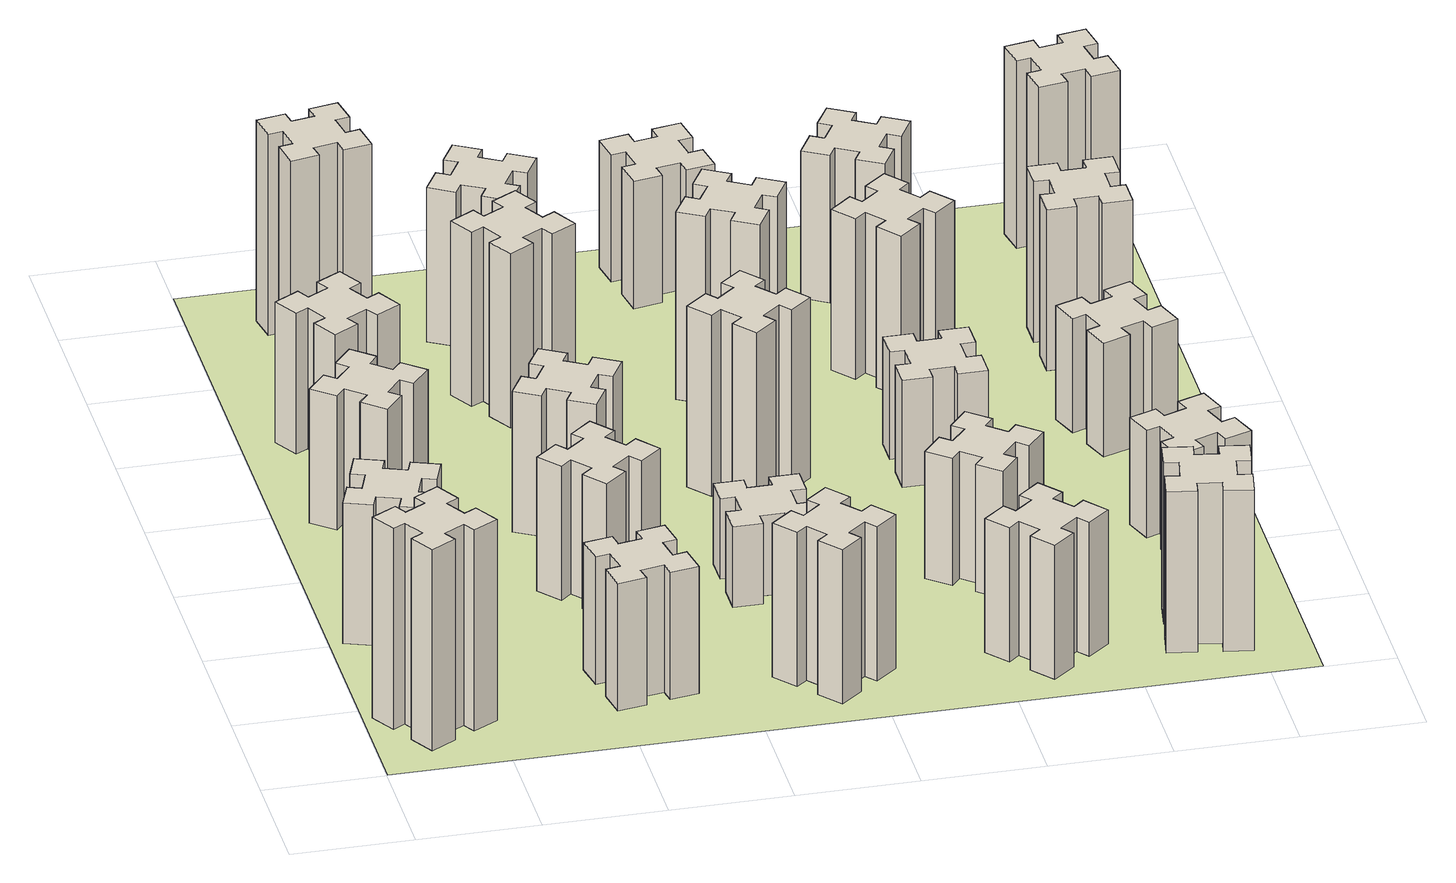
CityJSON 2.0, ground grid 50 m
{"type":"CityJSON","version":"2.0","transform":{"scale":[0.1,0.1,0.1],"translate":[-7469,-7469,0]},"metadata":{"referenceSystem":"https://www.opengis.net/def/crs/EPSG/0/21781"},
"CityObjects":{
"building1":{"type":"Building","attributes":{"class":"1000","function":"1000","usage":"1000","yearOfConstruction":2016,"roofType":"1000","measuredHeight":90,"storeysAboveGround":30,"storeysBelowGround":0},"geometry":[{"type":"Solid","lod":"1","boundaries":[[[[0,1,2,3,4,5,6,7,8,9,10,11,12,13,14,15,16,17,18,19]],[[17,16,20,21]],[[16,15,22,20]],[[15,14,23,22]],[[14,13,24,23]],[[13,12,25,24]],[[12,11,26,25]],[[11,10,27,26]],[[10,9,28,27]],[[9,8,29,28]],[[8,7,30,29]],[[7,6,31,30]],[[6,5,32,31]],[[5,4,33,32]],[[4,3,34,33]],[[3,2,35,34]],[[2,1,36,35]],[[1,0,37,36]],[[0,19,38,37]],[[19,18,39,38]],[[18,17,21,39]],[[24,25,26,27,28,29,30,31,32,33,34,35,36,37,38,39,21,20,22,23]]]]}]},
"building2":{"type":"Building","attributes":{"class":"1000","function":"1000","usage":"1000","yearOfConstruction":2016,"roofType":"1000","measuredHeight":63,"storeysAboveGround":30,"storeysBelowGround":0},"geometry":[{"type":"Solid","lod":"1","boundaries":[[[[40,41,42,43,44,45,46,47,48,49,50,51,52,53,54,55,56,57,58,59]],[[57,56,60,61]],[[56,55,62,60]],[[55,54,63,62]],[[54,53,64,63]],[[53,52,65,64]],[[52,51,66,65]],[[51,50,67,66]],[[50,49,68,67]],[[49,48,69,68]],[[48,47,70,69]],[[47,46,71,70]],[[46,45,72,71]],[[45,44,73,72]],[[44,43,74,73]],[[43,42,75,74]],[[42,41,76,75]],[[41,40,77,76]],[[40,59,78,77]],[[59,58,79,78]],[[58,57,61,79]],[[64,65,66,67,68,69,70,71,72,73,74,75,76,77,78,79,61,60,62,63]]]]}]},
"building3":{"type":"Building","attributes":{"class":"1000","function":"1000","usage":"1000","yearOfConstruction":2016,"roofType":"1000","measuredHeight":60,"storeysAboveGround":30,"storeysBelowGround":0},"geometry":[{"type":"Solid","lod":"1","boundaries":[[[[80,81,82,83,84,85,86,87,88,89,90,91,92,93,94,95,96,97,98,99]],[[97,96,100,101]],[[96,95,102,100]],[[95,94,103,102]],[[94,93,104,103]],[[93,92,105,104]],[[92,91,106,105]],[[91,90,107,106]],[[90,89,108,107]],[[89,88,109,108]],[[88,87,110,109]],[[87,86,111,110]],[[86,85,112,111]],[[85,84,113,112]],[[84,83,114,113]],[[83,82,115,114]],[[82,81,116,115]],[[81,80,117,116]],[[80,99,118,117]],[[99,98,119,118]],[[98,97,101,119]],[[104,105,106,107,108,109,110,111,112,113,114,115,116,117,118,119,101,100,102,103]]]]}]},
"building4":{"type":"Building","attributes":{"class":"1000","function":"1000","usage":"1000","yearOfConstruction":2016,"roofType":"1000","measuredHeight":63,"storeysAboveGround":30,"storeysBelowGround":0},"geometry":[{"type":"Solid","lod":"1","boundaries":[[[[120,121,122,123,124,125,126,127,128,129,130,131,132,133,134,135,136,137,138,139]],[[137,136,140,141]],[[136,135,142,140]],[[135,134,143,142]],[[134,133,144,143]],[[133,132,145,144]],[[132,131,146,145]],[[131,130,147,146]],[[130,129,148,147]],[[129,128,149,148]],[[128,127,150,149]],[[127,126,151,150]],[[126,125,152,151]],[[125,124,153,152]],[[124,123,154,153]],[[123,122,155,154]],[[122,121,156,155]],[[121,120,157,156]],[[120,139,158,157]],[[139,138,159,158]],[[138,137,141,159]],[[144,145,146,147,148,149,150,151,152,153,154,155,156,157,158,159,141,140,142,143]]]]}]},
"building5":{"type":"Building","attributes":{"class":"1000","function":"1000","usage":"1000","yearOfConstruction":2016,"roofType":"1000","measuredHeight":57,"storeysAboveGround":30,"storeysBelowGround":0},"geometry":[{"type":"Solid","lod":"1","boundaries":[[[[160,161,162,163,164,165,166,167,168,169,170,171,172,173,174,175,176,177,178,179]],[[177,176,180,181]],[[176,175,182,180]],[[175,174,183,182]],[[174,173,184,183]],[[173,172,185,184]],[[172,171,186,185]],[[171,170,187,186]],[[170,169,188,187]],[[169,168,189,188]],[[168,167,190,189]],[[167,166,191,190]],[[166,165,192,191]],[[165,164,193,192]],[[164,163,194,193]],[[163,162,195,194]],[[162,161,196,195]],[[161,160,197,196]],[[160,179,198,197]],[[179,178,199,198]],[[178,177,181,199]],[[184,185,186,187,188,189,190,191,192,193,194,195,196,197,198,199,181,180,182,183]]]]}]},
"building6":{"type":"Building","attributes":{"class":"1000","function":"1000","usage":"1000","yearOfConstruction":2016,"roofType":"1000","measuredHeight":90,"storeysAboveGround":30,"storeysBelowGround":0},"geometry":[{"type":"Solid","lod":"1","boundaries":[[[[200,201,202,203,204,205,206,207,208,209,210,211,212,213,214,215,216,217,218,219]],[[217,216,220,221]],[[216,215,222,220]],[[215,214,223,222]],[[214,213,224,223]],[[213,212,225,224]],[[212,211,226,225]],[[211,210,227,226]],[[210,209,228,227]],[[209,208,229,228]],[[208,207,230,229]],[[207,206,231,230]],[[206,205,232,231]],[[205,204,233,232]],[[204,203,234,233]],[[203,202,235,234]],[[202,201,236,235]],[[201,200,237,236]],[[200,219,238,237]],[[219,218,239,238]],[[218,217,221,239]],[[224,225,226,227,228,229,230,231,232,233,234,235,236,237,238,239,221,220,222,223]]]]}]},
"building7":{"type":"Building","attributes":{"class":"1000","function":"1000","usage":"1000","yearOfConstruction":2016,"roofType":"1000","measuredHeight":60,"storeysAboveGround":30,"storeysBelowGround":0},"geometry":[{"type":"Solid","lod":"1","boundaries":[[[[240,241,242,243,244,245,246,247,248,249,250,251,252,253,254,255,256,257,258,259]],[[257,256,260,261]],[[256,255,262,260]],[[255,254,263,262]],[[254,253,264,263]],[[253,252,265,264]],[[252,251,266,265]],[[251,250,267,266]],[[250,249,268,267]],[[249,248,269,268]],[[248,247,270,269]],[[247,246,271,270]],[[246,245,272,271]],[[245,244,273,272]],[[244,243,274,273]],[[243,242,275,274]],[[242,241,276,275]],[[241,240,277,276]],[[240,259,278,277]],[[259,258,279,278]],[[258,257,261,279]],[[264,265,266,267,268,269,270,271,272,273,274,275,276,277,278,279,261,260,262,263]]]]}]},
"building8":{"type":"Building","attributes":{"class":"1000","function":"1000","usage":"1000","yearOfConstruction":2016,"roofType":"1000","measuredHeight":63,"storeysAboveGround":30,"storeysBelowGround":0},"geometry":[{"type":"Solid","lod":"1","boundaries":[[[[280,281,282,283,284,285,286,287,288,289,290,291,292,293,294,295,296,297,298,299]],[[297,296,300,301]],[[296,295,302,300]],[[295,294,303,302]],[[294,293,304,303]],[[293,292,305,304]],[[292,291,306,305]],[[291,290,307,306]],[[290,289,308,307]],[[289,288,309,308]],[[288,287,310,309]],[[287,286,311,310]],[[286,285,312,311]],[[285,284,313,312]],[[284,283,314,313]],[[283,282,315,314]],[[282,281,316,315]],[[281,280,317,316]],[[280,299,318,317]],[[299,298,319,318]],[[298,297,301,319]],[[304,305,306,307,308,309,310,311,312,313,314,315,316,317,318,319,301,300,302,303]]]]}]},
"building9":{"type":"Building","attributes":{"class":"1000","function":"1000","usage":"1000","yearOfConstruction":2016,"roofType":"1000","measuredHeight":78,"storeysAboveGround":30,"storeysBelowGround":0},"geometry":[{"type":"Solid","lod":"1","boundaries":[[[[320,321,322,323,324,325,326,327,328,329,330,331,332,333,334,335,336,337,338,339]],[[337,336,340,341]],[[336,335,342,340]],[[335,334,343,342]],[[334,333,344,343]],[[333,332,345,344]],[[332,331,346,345]],[[331,330,347,346]],[[330,329,348,347]],[[329,328,349,348]],[[328,327,350,349]],[[327,326,351,350]],[[326,325,352,351]],[[325,324,353,352]],[[324,323,354,353]],[[323,322,355,354]],[[322,321,356,355]],[[321,320,357,356]],[[320,339,358,357]],[[339,338,359,358]],[[338,337,341,359]],[[344,345,346,347,348,349,350,351,352,353,354,355,356,357,358,359,341,340,342,343]]]]}]},
"building10":{"type":"Building","attributes":{"class":"1000","function":"1000","usage":"1000","yearOfConstruction":2016,"roofType":"1000","measuredHeight":69,"storeysAboveGround":30,"storeysBelowGround":0},"geometry":[{"type":"Solid","lod":"1","boundaries":[[[[360,361,362,363,364,365,366,367,368,369,370,371,372,373,374,375,376,377,378,379]],[[377,376,380,381]],[[376,375,382,380]],[[375,374,383,382]],[[374,373,384,383]],[[373,372,385,384]],[[372,371,386,385]],[[371,370,387,386]],[[370,369,388,387]],[[369,368,389,388]],[[368,367,390,389]],[[367,366,391,390]],[[366,365,392,391]],[[365,364,393,392]],[[364,363,394,393]],[[363,362,395,394]],[[362,361,396,395]],[[361,360,397,396]],[[360,379,398,397]],[[379,378,399,398]],[[378,377,381,399]],[[384,385,386,387,388,389,390,391,392,393,394,395,396,397,398,399,381,380,382,383]]]]}]},
"building11":{"type":"Building","attributes":{"class":"1000","function":"1000","usage":"1000","yearOfConstruction":2016,"roofType":"1000","measuredHeight":69,"storeysAboveGround":30,"storeysBelowGround":0},"geometry":[{"type":"Solid","lod":"1","boundaries":[[[[400,401,402,403,404,405,406,407,408,409,410,411,412,413,414,415,416,417,418,419]],[[417,416,420,421]],[[416,415,422,420]],[[415,414,423,422]],[[414,413,424,423]],[[413,412,425,424]],[[412,411,426,425]],[[411,410,427,426]],[[410,409,428,427]],[[409,408,429,428]],[[408,407,430,429]],[[407,406,431,430]],[[406,405,432,431]],[[405,404,433,432]],[[404,403,434,433]],[[403,402,435,434]],[[402,401,436,435]],[[401,400,437,436]],[[400,419,438,437]],[[419,418,439,438]],[[418,417,421,439]],[[424,425,426,427,428,429,430,431,432,433,434,435,436,437,438,439,421,420,422,423]]]]}]},
"building12":{"type":"Building","attributes":{"class":"1000","function":"1000","usage":"1000","yearOfConstruction":2016,"roofType":"1000","measuredHeight":36,"storeysAboveGround":30,"storeysBelowGround":0},"geometry":[{"type":"Solid","lod":"1","boundaries":[[[[440,441,442,443,444,445,446,447,448,449,450,451,452,453,454,455,456,457,458,459]],[[457,456,460,461]],[[456,455,462,460]],[[455,454,463,462]],[[454,453,464,463]],[[453,452,465,464]],[[452,451,466,465]],[[451,450,467,466]],[[450,449,468,467]],[[449,448,469,468]],[[448,447,470,469]],[[447,446,471,470]],[[446,445,472,471]],[[445,444,473,472]],[[444,443,474,473]],[[443,442,475,474]],[[442,441,476,475]],[[441,440,477,476]],[[440,459,478,477]],[[459,458,479,478]],[[458,457,461,479]],[[464,465,466,467,468,469,470,471,472,473,474,475,476,477,478,479,461,460,462,463]]]]}]},
"building13":{"type":"Building","attributes":{"class":"1000","function":"1000","usage":"1000","yearOfConstruction":2016,"roofType":"1000","measuredHeight":81,"storeysAboveGround":30,"storeysBelowGround":0},"geometry":[{"type":"Solid","lod":"1","boundaries":[[[[480,481,482,483,484,485,486,487,488,489,490,491,492,493,494,495,496,497,498,499]],[[497,496,500,501]],[[496,495,502,500]],[[495,494,503,502]],[[494,493,504,503]],[[493,492,505,504]],[[492,491,506,505]],[[491,490,507,506]],[[490,489,508,507]],[[489,488,509,508]],[[488,487,510,509]],[[487,486,511,510]],[[486,485,512,511]],[[485,484,513,512]],[[484,483,514,513]],[[483,482,515,514]],[[482,481,516,515]],[[481,480,517,516]],[[480,499,518,517]],[[499,498,519,518]],[[498,497,501,519]],[[504,505,506,507,508,509,510,511,512,513,514,515,516,517,518,519,501,500,502,503]]]]}]},
"building14":{"type":"Building","attributes":{"class":"1000","function":"1000","usage":"1000","yearOfConstruction":2016,"roofType":"1000","measuredHeight":84,"storeysAboveGround":30,"storeysBelowGround":0},"geometry":[{"type":"Solid","lod":"1","boundaries":[[[[520,521,522,523,524,525,526,527,528,529,530,531,532,533,534,535,536,537,538,539]],[[537,536,540,541]],[[536,535,542,540]],[[535,534,543,542]],[[534,533,544,543]],[[533,532,545,544]],[[532,531,546,545]],[[531,530,547,546]],[[530,529,548,547]],[[529,528,549,548]],[[528,527,550,549]],[[527,526,551,550]],[[526,525,552,551]],[[525,524,553,552]],[[524,523,554,553]],[[523,522,555,554]],[[522,521,556,555]],[[521,520,557,556]],[[520,539,558,557]],[[539,538,559,558]],[[538,537,541,559]],[[544,545,546,547,548,549,550,551,552,553,554,555,556,557,558,559,541,540,542,543]]]]}]},
"building15":{"type":"Building","attributes":{"class":"1000","function":"1000","usage":"1000","yearOfConstruction":2016,"roofType":"1000","measuredHeight":60,"storeysAboveGround":30,"storeysBelowGround":0},"geometry":[{"type":"Solid","lod":"1","boundaries":[[[[560,561,562,563,564,565,566,567,568,569,570,571,572,573,574,575,576,577,578,579]],[[577,576,580,581]],[[576,575,582,580]],[[575,574,583,582]],[[574,573,584,583]],[[573,572,585,584]],[[572,571,586,585]],[[571,570,587,586]],[[570,569,588,587]],[[569,568,589,588]],[[568,567,590,589]],[[567,566,591,590]],[[566,565,592,591]],[[565,564,593,592]],[[564,563,594,593]],[[563,562,595,594]],[[562,561,596,595]],[[561,560,597,596]],[[560,579,598,597]],[[579,578,599,598]],[[578,577,581,599]],[[584,585,586,587,588,589,590,591,592,593,594,595,596,597,598,599,581,580,582,583]]]]}]},
"building16":{"type":"Building","attributes":{"class":"1000","function":"1000","usage":"1000","yearOfConstruction":2016,"roofType":"1000","measuredHeight":57,"storeysAboveGround":30,"storeysBelowGround":0},"geometry":[{"type":"Solid","lod":"1","boundaries":[[[[600,601,602,603,604,605,606,607,608,609,610,611,612,613,614,615,616,617,618,619]],[[617,616,620,621]],[[616,615,622,620]],[[615,614,623,622]],[[614,613,624,623]],[[613,612,625,624]],[[612,611,626,625]],[[611,610,627,626]],[[610,609,628,627]],[[609,608,629,628]],[[608,607,630,629]],[[607,606,631,630]],[[606,605,632,631]],[[605,604,633,632]],[[604,603,634,633]],[[603,602,635,634]],[[602,601,636,635]],[[601,600,637,636]],[[600,619,638,637]],[[619,618,639,638]],[[618,617,621,639]],[[624,625,626,627,628,629,630,631,632,633,634,635,636,637,638,639,621,620,622,623]]]]}]},
"building17":{"type":"Building","attributes":{"class":"1000","function":"1000","usage":"1000","yearOfConstruction":2016,"roofType":"1000","measuredHeight":57,"storeysAboveGround":30,"storeysBelowGround":0},"geometry":[{"type":"Solid","lod":"1","boundaries":[[[[640,641,642,643,644,645,646,647,648,649,650,651,652,653,654,655,656,657,658,659]],[[657,656,660,661]],[[656,655,662,660]],[[655,654,663,662]],[[654,653,664,663]],[[653,652,665,664]],[[652,651,666,665]],[[651,650,667,666]],[[650,649,668,667]],[[649,648,669,668]],[[648,647,670,669]],[[647,646,671,670]],[[646,645,672,671]],[[645,644,673,672]],[[644,643,674,673]],[[643,642,675,674]],[[642,641,676,675]],[[641,640,677,676]],[[640,659,678,677]],[[659,658,679,678]],[[658,657,661,679]],[[664,665,666,667,668,669,670,671,672,673,674,675,676,677,678,679,661,660,662,663]]]]}]},
"building18":{"type":"Building","attributes":{"class":"1000","function":"1000","usage":"1000","yearOfConstruction":2016,"roofType":"1000","measuredHeight":48,"storeysAboveGround":30,"storeysBelowGround":0},"geometry":[{"type":"Solid","lod":"1","boundaries":[[[[680,681,682,683,684,685,686,687,688,689,690,691,692,693,694,695,696,697,698,699]],[[697,696,700,701]],[[696,695,702,700]],[[695,694,703,702]],[[694,693,704,703]],[[693,692,705,704]],[[692,691,706,705]],[[691,690,707,706]],[[690,689,708,707]],[[689,688,709,708]],[[688,687,710,709]],[[687,686,711,710]],[[686,685,712,711]],[[685,684,713,712]],[[684,683,714,713]],[[683,682,715,714]],[[682,681,716,715]],[[681,680,717,716]],[[680,699,718,717]],[[699,698,719,718]],[[698,697,701,719]],[[704,705,706,707,708,709,710,711,712,713,714,715,716,717,718,719,701,700,702,703]]]]}]},
"building19":{"type":"Building","attributes":{"class":"1000","function":"1000","usage":"1000","yearOfConstruction":2016,"roofType":"1000","measuredHeight":72,"storeysAboveGround":30,"storeysBelowGround":0},"geometry":[{"type":"Solid","lod":"1","boundaries":[[[[720,721,722,723,724,725,726,727,728,729,730,731,732,733,734,735,736,737,738,739]],[[737,736,740,741]],[[736,735,742,740]],[[735,734,743,742]],[[734,733,744,743]],[[733,732,745,744]],[[732,731,746,745]],[[731,730,747,746]],[[730,729,748,747]],[[729,728,749,748]],[[728,727,750,749]],[[727,726,751,750]],[[726,725,752,751]],[[725,724,753,752]],[[724,723,754,753]],[[723,722,755,754]],[[722,721,756,755]],[[721,720,757,756]],[[720,739,758,757]],[[739,738,759,758]],[[738,737,741,759]],[[744,745,746,747,748,749,750,751,752,753,754,755,756,757,758,759,741,740,742,743]]]]}]},
"building20":{"type":"Building","attributes":{"class":"1000","function":"1000","usage":"1000","yearOfConstruction":2016,"roofType":"1000","measuredHeight":72,"storeysAboveGround":30,"storeysBelowGround":0},"geometry":[{"type":"Solid","lod":"1","boundaries":[[[[760,761,762,763,764,765,766,767,768,769,770,771,772,773,774,775,776,777,778,779]],[[777,776,780,781]],[[776,775,782,780]],[[775,774,783,782]],[[774,773,784,783]],[[773,772,785,784]],[[772,771,786,785]],[[771,770,787,786]],[[770,769,788,787]],[[769,768,789,788]],[[768,767,790,789]],[[767,766,791,790]],[[766,765,792,791]],[[765,764,793,792]],[[764,763,794,793]],[[763,762,795,794]],[[762,761,796,795]],[[761,760,797,796]],[[760,779,798,797]],[[779,778,799,798]],[[778,777,781,799]],[[784,785,786,787,788,789,790,791,792,793,794,795,796,797,798,799,781,780,782,783]]]]}]},
"building21":{"type":"Building","attributes":{"class":"1000","function":"1000","usage":"1000","yearOfConstruction":2016,"roofType":"1000","measuredHeight":66,"storeysAboveGround":30,"storeysBelowGround":0},"geometry":[{"type":"Solid","lod":"1","boundaries":[[[[800,801,802,803,804,805,806,807,808,809,810,811,812,813,814,815,816,817,818,819]],[[817,816,820,821]],[[816,815,822,820]],[[815,814,823,822]],[[814,813,824,823]],[[813,812,825,824]],[[812,811,826,825]],[[811,810,827,826]],[[810,809,828,827]],[[809,808,829,828]],[[808,807,830,829]],[[807,806,831,830]],[[806,805,832,831]],[[805,804,833,832]],[[804,803,834,833]],[[803,802,835,834]],[[802,801,836,835]],[[801,800,837,836]],[[800,819,838,837]],[[819,818,839,838]],[[818,817,821,839]],[[824,825,826,827,828,829,830,831,832,833,834,835,836,837,838,839,821,820,822,823]]]]}]},
"building22":{"type":"Building","attributes":{"class":"1000","function":"1000","usage":"1000","yearOfConstruction":2016,"roofType":"1000","measuredHeight":48,"storeysAboveGround":30,"storeysBelowGround":0},"geometry":[{"type":"Solid","lod":"1","boundaries":[[[[840,841,842,843,844,845,846,847,848,849,850,851,852,853,854,855,856,857,858,859]],[[857,856,860,861]],[[856,855,862,860]],[[855,854,863,862]],[[854,853,864,863]],[[853,852,865,864]],[[852,851,866,865]],[[851,850,867,866]],[[850,849,868,867]],[[849,848,869,868]],[[848,847,870,869]],[[847,846,871,870]],[[846,845,872,871]],[[845,844,873,872]],[[844,843,874,873]],[[843,842,875,874]],[[842,841,876,875]],[[841,840,877,876]],[[840,859,878,877]],[[859,858,879,878]],[[858,857,861,879]],[[864,865,866,867,868,869,870,871,872,873,874,875,876,877,878,879,861,860,862,863]]]]}]},
"building23":{"type":"Building","attributes":{"class":"1000","function":"1000","usage":"1000","yearOfConstruction":2016,"roofType":"1000","measuredHeight":51,"storeysAboveGround":30,"storeysBelowGround":0},"geometry":[{"type":"Solid","lod":"1","boundaries":[[[[880,881,882,883,884,885,886,887,888,889,890,891,892,893,894,895,896,897,898,899]],[[897,896,900,901]],[[896,895,902,900]],[[895,894,903,902]],[[894,893,904,903]],[[893,892,905,904]],[[892,891,906,905]],[[891,890,907,906]],[[890,889,908,907]],[[889,888,909,908]],[[888,887,910,909]],[[887,886,911,910]],[[886,885,912,911]],[[885,884,913,912]],[[884,883,914,913]],[[883,882,915,914]],[[882,881,916,915]],[[881,880,917,916]],[[880,899,918,917]],[[899,898,919,918]],[[898,897,901,919]],[[904,905,906,907,908,909,910,911,912,913,914,915,916,917,918,919,901,900,902,903]]]]}]},
"building24":{"type":"Building","attributes":{"class":"1000","function":"1000","usage":"1000","yearOfConstruction":2016,"roofType":"1000","measuredHeight":72,"storeysAboveGround":30,"storeysBelowGround":0},"geometry":[{"type":"Solid","lod":"1","boundaries":[[[[920,921,922,923,924,925,926,927,928,929,930,931,932,933,934,935,936,937,938,939]],[[937,936,940,941]],[[936,935,942,940]],[[935,934,943,942]],[[934,933,944,943]],[[933,932,945,944]],[[932,931,946,945]],[[931,930,947,946]],[[930,929,948,947]],[[929,928,949,948]],[[928,927,950,949]],[[927,926,951,950]],[[926,925,952,951]],[[925,924,953,952]],[[924,923,954,953]],[[923,922,955,954]],[[922,921,956,955]],[[921,920,957,956]],[[920,939,958,957]],[[939,938,959,958]],[[938,937,941,959]],[[944,945,946,947,948,949,950,951,952,953,954,955,956,957,958,959,941,940,942,943]]]]}]},
"building25":{"type":"Building","attributes":{"class":"1000","function":"1000","usage":"1000","yearOfConstruction":2016,"roofType":"1000","measuredHeight":84,"storeysAboveGround":30,"storeysBelowGround":0},"geometry":[{"type":"Solid","lod":"1","boundaries":[[[[960,961,962,963,964,965,966,967,968,969,970,971,972,973,974,975,976,977,978,979]],[[977,976,980,981]],[[976,975,982,980]],[[975,974,983,982]],[[974,973,984,983]],[[973,972,985,984]],[[972,971,986,985]],[[971,970,987,986]],[[970,969,988,987]],[[969,968,989,988]],[[968,967,990,989]],[[967,966,991,990]],[[966,965,992,991]],[[965,964,993,992]],[[964,963,994,993]],[[963,962,995,994]],[[962,961,996,995]],[[961,960,997,996]],[[960,979,998,997]],[[979,978,999,998]],[[978,977,981,999]],[[984,985,986,987,988,989,990,991,992,993,994,995,996,997,998,999,981,980,982,983]]]]}]},
"landuse1":{"type":"LandUse","attributes":{"name":"plot1","function":"1010"},"geometry":[{"type":"MultiSurface","lod":"1","boundaries":[[[1000,1001,1002,1003]]]}]}
},
"vertices":[
[155,364,0],[205,277,0],[153,247,0],[213,143,0],[317,203,0],[287,255,0],[374,305,0],[404,253,0],[508,313,0],[448,417,0],[396,387,0],[346,474,0],[398,504,0],[338,608,0],[234,548,0],[264,496,0],[177,446,0],[147,498,0],[43,438,0],[103,334,0],[177,446,900],[147,498,900],[264,496,900],[234,548,900],[338,608,900],[398,504,900],[346,474,900],[396,387,900],[448,417,900],[508,313,900],[404,253,900],[374,305,900],[287,255,900],[317,203,900],[213,143,900],[153,247,900],[205,277,900],[155,364,900],[103,334,900],[43,438,900],
[189,1200,0],[155,1106,0],[99,1127,0],[57,1014,0],[170,973,0],[191,1029,0],[285,995,0],[264,939,0],[377,897,0],[418,1010,0],[362,1031,0],[396,1125,0],[452,1104,0],[493,1217,0],[380,1258,0],[360,1202,0],[266,1236,0],[287,1292,0],[174,1333,0],[133,1220,0],[266,1236,630],[287,1292,630],[360,1202,630],[380,1258,630],[493,1217,630],[452,1104,630],[396,1125,630],[362,1031,630],[418,1010,630],[377,897,630],[264,939,630],[285,995,630],[191,1029,630],[170,973,630],[57,1014,630],[99,1127,630],[155,1106,630],[189,1200,630],[133,1220,630],[174,1333,630],
[427,1846,0],[492,1923,0],[538,1884,0],[615,1976,0],[523,2053,0],[484,2007,0],[408,2072,0],[446,2118,0],[354,2195,0],[277,2103,0],[323,2064,0],[259,1988,0],[213,2026,0],[136,1934,0],[228,1857,0],[266,1903,0],[343,1839,0],[304,1793,0],[396,1716,0],[473,1808,0],[343,1839,600],[304,1793,600],[266,1903,600],[228,1857,600],[136,1934,600],[213,2026,600],[259,1988,600],[323,2064,600],[277,2103,600],[354,2195,600],[446,2118,600],[408,2072,600],[484,2007,600],[523,2053,600],[615,1976,600],[538,1884,600],[492,1923,600],[427,1846,600],[473,1808,600],[396,1716,600],
[496,2507,0],[446,2594,0],[498,2624,0],[438,2728,0],[334,2668,0],[364,2616,0],[277,2566,0],[247,2618,0],[143,2558,0],[203,2454,0],[255,2484,0],[305,2397,0],[253,2367,0],[313,2263,0],[417,2323,0],[387,2375,0],[474,2425,0],[504,2373,0],[608,2433,0],[548,2537,0],[474,2425,630],[504,2373,630],[387,2375,630],[417,2323,630],[313,2263,630],[253,2367,630],[305,2397,630],[255,2484,630],[203,2454,630],[143,2558,630],[247,2618,630],[277,2566,630],[364,2616,630],[334,2668,630],[438,2728,630],[498,2624,630],[446,2594,630],[496,2507,630],[548,2537,630],[608,2433,630],
[1085,358,0],[1184,376,0],[1194,317,0],[1312,337,0],[1291,456,0],[1232,445,0],[1215,544,0],[1274,554,0],[1253,672,0],[1135,651,0],[1145,592,0],[1047,575,0],[1037,634,0],[918,613,0],[939,495,0],[998,505,0],[1016,407,0],[957,397,0],[977,278,0],[1096,299,0],[1016,407,570],[957,397,570],[998,505,570],[939,495,570],[918,613,570],[1037,634,570],[1047,575,570],[1145,592,570],[1135,651,570],[1253,672,570],[1274,554,570],[1215,544,570],[1232,445,570],[1291,456,570],[1312,337,570],[1194,317,570],[1184,376,570],[1085,358,570],[1096,299,570],[977,278,570],
[592,3305,0],[575,3404,0],[634,3414,0],[613,3532,0],[495,3511,0],[505,3452,0],[407,3435,0],[397,3494,0],[278,3473,0],[299,3355,0],[358,3365,0],[376,3267,0],[317,3257,0],[337,3138,0],[456,3159,0],[445,3218,0],[544,3236,0],[554,3177,0],[672,3197,0],[651,3316,0],[544,3236,900],[554,3177,900],[445,3218,900],[456,3159,900],[337,3138,900],[317,3257,900],[376,3267,900],[358,3365,900],[299,3355,900],[278,3473,900],[397,3494,900],[407,3435,900],[505,3452,900],[495,3511,900],[613,3532,900],[634,3414,900],[575,3404,900],[592,3305,900],[651,3316,900],[672,3197,900],
[1148,1099,0],[1224,1163,0],[1263,1117,0],[1355,1194,0],[1278,1286,0],[1232,1248,0],[1167,1324,0],[1213,1363,0],[1136,1455,0],[1044,1378,0],[1083,1332,0],[1006,1267,0],[968,1313,0],[876,1236,0],[953,1144,0],[999,1183,0],[1063,1106,0],[1017,1068,0],[1094,976,0],[1186,1053,0],[1063,1106,600],[1017,1068,600],[999,1183,600],[953,1144,600],[876,1236,600],[968,1313,600],[1006,1267,600],[1083,1332,600],[1044,1378,600],[1136,1455,600],[1213,1363,600],[1167,1324,600],[1232,1248,600],[1278,1286,600],[1355,1194,600],[1263,1117,600],[1224,1163,600],[1148,1099,600],[1186,1053,600],[1094,976,600],
[1186,1657,0],[1236,1744,0],[1288,1714,0],[1348,1818,0],[1244,1878,0],[1214,1826,0],[1127,1876,0],[1157,1928,0],[1053,1988,0],[993,1884,0],[1045,1854,0],[995,1767,0],[943,1797,0],[883,1693,0],[987,1633,0],[1017,1685,0],[1104,1635,0],[1074,1583,0],[1178,1523,0],[1238,1627,0],[1104,1635,630],[1074,1583,630],[1017,1685,630],[987,1633,630],[883,1693,630],[943,1797,630],[995,1767,630],[1045,1854,630],[993,1884,630],[1053,1988,630],[1157,1928,630],[1127,1876,630],[1214,1826,630],[1244,1878,630],[1348,1818,630],[1288,1714,630],[1236,1744,630],[1186,1657,630],[1238,1627,630],[1178,1523,630],
[1236,2707,0],[1186,2794,0],[1238,2824,0],[1178,2928,0],[1074,2868,0],[1104,2816,0],[1017,2766,0],[987,2818,0],[883,2758,0],[943,2654,0],[995,2684,0],[1045,2597,0],[993,2567,0],[1053,2463,0],[1157,2523,0],[1127,2575,0],[1214,2625,0],[1244,2573,0],[1348,2633,0],[1288,2737,0],[1214,2625,780],[1244,2573,780],[1127,2575,780],[1157,2523,780],[1053,2463,780],[993,2567,780],[1045,2597,780],[995,2684,780],[943,2654,780],[883,2758,780],[987,2818,780],[1017,2766,780],[1104,2816,780],[1074,2868,780],[1178,2928,780],[1238,2824,780],[1186,2794,780],[1236,2707,780],[1288,2737,780],[1348,2633,780],
[1823,492,0],[1746,427,0],[1708,473,0],[1616,396,0],[1693,304,0],[1739,343,0],[1803,266,0],[1757,228,0],[1834,136,0],[1926,213,0],[1888,259,0],[1964,323,0],[2003,277,0],[2095,354,0],[2018,446,0],[1972,408,0],[1907,484,0],[1953,523,0],[1876,615,0],[1784,538,0],[1907,484,690],[1953,523,690],[1972,408,690],[2018,446,690],[2095,354,690],[2003,277,690],[1964,323,690],[1888,259,690],[1926,213,690],[1834,136,690],[1757,228,690],[1803,266,690],[1739,343,690],[1693,304,690],[1616,396,690],[1708,473,690],[1746,427,690],[1823,492,690],[1784,538,690],[1876,615,690],
[1186,3137,0],[1236,3224,0],[1288,3194,0],[1348,3298,0],[1244,3358,0],[1214,3306,0],[1127,3356,0],[1157,3408,0],[1053,3468,0],[993,3364,0],[1045,3334,0],[995,3247,0],[943,3277,0],[883,3173,0],[987,3113,0],[1017,3165,0],[1104,3115,0],[1074,3063,0],[1178,3003,0],[1238,3107,0],[1104,3115,690],[1074,3063,690],[1017,3165,690],[987,3113,690],[883,3173,690],[943,3277,690],[995,3247,690],[1045,3334,690],[993,3364,690],[1053,3468,690],[1157,3408,690],[1127,3356,690],[1214,3306,690],[1244,3358,690],[1348,3298,690],[1288,3194,690],[1236,3224,690],[1186,3137,690],[1238,3107,690],[1178,3003,690],
[1865,1065,0],[1865,1165,0],[1925,1165,0],[1925,1285,0],[1805,1285,0],[1805,1225,0],[1705,1225,0],[1705,1285,0],[1585,1285,0],[1585,1165,0],[1645,1165,0],[1645,1065,0],[1585,1065,0],[1585,945,0],[1705,945,0],[1705,1005,0],[1805,1005,0],[1805,945,0],[1925,945,0],[1925,1065,0],[1805,1005,360],[1805,945,360],[1705,1005,360],[1705,945,360],[1585,945,360],[1585,1065,360],[1645,1065,360],[1645,1165,360],[1585,1165,360],[1585,1285,360],[1705,1285,360],[1705,1225,360],[1805,1225,360],[1805,1285,360],[1925,1285,360],[1925,1165,360],[1865,1165,360],[1865,1065,360],[1925,1065,360],[1925,945,360],
[1823,1972,0],[1746,1907,0],[1708,1953,0],[1616,1876,0],[1693,1784,0],[1739,1823,0],[1803,1746,0],[1757,1708,0],[1834,1616,0],[1926,1693,0],[1888,1739,0],[1964,1803,0],[2003,1757,0],[2095,1834,0],[2018,1926,0],[1972,1888,0],[1907,1964,0],[1953,2003,0],[1876,2095,0],[1784,2018,0],[1907,1964,810],[1953,2003,810],[1972,1888,810],[2018,1926,810],[2095,1834,810],[2003,1757,810],[1964,1803,810],[1888,1739,810],[1926,1693,810],[1834,1616,810],[1757,1708,810],[1803,1746,810],[1739,1823,810],[1693,1784,810],[1616,1876,810],[1708,1953,810],[1746,1907,810],[1823,1972,810],[1784,2018,810],[1876,2095,810],
[2054,2666,0],[1967,2716,0],[1997,2768,0],[1893,2828,0],[1833,2724,0],[1885,2694,0],[1835,2607,0],[1783,2637,0],[1723,2533,0],[1827,2473,0],[1857,2525,0],[1944,2475,0],[1914,2423,0],[2018,2363,0],[2078,2467,0],[2026,2497,0],[2076,2584,0],[2128,2554,0],[2188,2658,0],[2084,2718,0],[2076,2584,840],[2128,2554,840],[2026,2497,840],[2078,2467,840],[2018,2363,840],[1914,2423,840],[1944,2475,840],[1857,2525,840],[1827,2473,840],[1723,2533,840],[1783,2637,840],[1835,2607,840],[1885,2694,840],[1833,2724,840],[1893,2828,840],[1997,2768,840],[1967,2716,840],[2054,2666,840],[2084,2718,840],[2188,2658,840],
[2728,259,0],[2804,323,0],[2843,277,0],[2935,354,0],[2858,446,0],[2812,408,0],[2747,484,0],[2793,523,0],[2716,615,0],[2624,538,0],[2663,492,0],[2586,427,0],[2548,473,0],[2456,396,0],[2533,304,0],[2579,343,0],[2643,266,0],[2597,228,0],[2674,136,0],[2766,213,0],[2643,266,600],[2597,228,600],[2579,343,600],[2533,304,600],[2456,396,600],[2548,473,600],[2586,427,600],[2663,492,600],[2624,538,600],[2716,615,600],[2793,523,600],[2747,484,600],[2812,408,600],[2858,446,600],[2935,354,600],[2843,277,600],[2804,323,600],[2728,259,600],[2766,213,600],[2674,136,600],
[1738,3465,0],[1756,3367,0],[1697,3357,0],[1717,3238,0],[1836,3259,0],[1825,3318,0],[1924,3336,0],[1934,3277,0],[2052,3297,0],[2031,3416,0],[1972,3405,0],[1955,3504,0],[2014,3514,0],[1993,3632,0],[1875,3611,0],[1885,3552,0],[1787,3535,0],[1777,3594,0],[1658,3573,0],[1679,3455,0],[1787,3535,570],[1777,3594,570],[1885,3552,570],[1875,3611,570],[1993,3632,570],[2014,3514,570],[1955,3504,570],[1972,3405,570],[2031,3416,570],[2052,3297,570],[1934,3277,570],[1924,3336,570],[1825,3318,570],[1836,3259,570],[1717,3238,570],[1697,3357,570],[1756,3367,570],[1738,3465,570],[1679,3455,570],[1658,3573,570],
[2486,963,0],[2563,899,0],[2524,853,0],[2616,776,0],[2693,868,0],[2647,906,0],[2712,983,0],[2758,944,0],[2835,1036,0],[2743,1113,0],[2704,1067,0],[2628,1132,0],[2666,1178,0],[2574,1255,0],[2497,1163,0],[2543,1124,0],[2479,1048,0],[2433,1086,0],[2356,994,0],[2448,917,0],[2479,1048,570],[2433,1086,570],[2543,1124,570],[2497,1163,570],[2574,1255,570],[2666,1178,570],[2628,1132,570],[2704,1067,570],[2743,1113,570],[2835,1036,570],[2758,944,570],[2712,983,570],[2647,906,570],[2693,868,570],[2616,776,570],[2524,853,570],[2563,899,570],[2486,963,570],[2448,917,570],[2356,994,570],
[2545,1745,0],[2645,1745,0],[2645,1685,0],[2765,1685,0],[2765,1805,0],[2705,1805,0],[2705,1905,0],[2765,1905,0],[2765,2025,0],[2645,2025,0],[2645,1965,0],[2545,1965,0],[2545,2025,0],[2425,2025,0],[2425,1905,0],[2485,1905,0],[2485,1805,0],[2425,1805,0],[2425,1685,0],[2545,1685,0],[2485,1805,480],[2425,1805,480],[2485,1905,480],[2425,1905,480],[2425,2025,480],[2545,2025,480],[2545,1965,480],[2645,1965,480],[2645,2025,480],[2765,2025,480],[2765,1905,480],[2705,1905,480],[2705,1805,480],[2765,1805,480],[2765,1685,480],[2645,1685,480],[2645,1745,480],[2545,1745,480],[2545,1685,480],[2425,1685,480],
[2563,2712,0],[2486,2647,0],[2448,2693,0],[2356,2616,0],[2433,2524,0],[2479,2563,0],[2543,2486,0],[2497,2448,0],[2574,2356,0],[2666,2433,0],[2628,2479,0],[2704,2543,0],[2743,2497,0],[2835,2574,0],[2758,2666,0],[2712,2628,0],[2647,2704,0],[2693,2743,0],[2616,2835,0],[2524,2758,0],[2647,2704,720],[2693,2743,720],[2712,2628,720],[2758,2666,720],[2835,2574,720],[2743,2497,720],[2704,2543,720],[2628,2479,720],[2666,2433,720],[2574,2356,720],[2497,2448,720],[2543,2486,720],[2479,2563,720],[2433,2524,720],[2356,2616,720],[2448,2693,720],[2486,2647,720],[2563,2712,720],[2524,2758,720],[2616,2835,720],
[3236,444,0],[3218,345,0],[3159,356,0],[3138,237,0],[3257,217,0],[3267,276,0],[3365,258,0],[3355,199,0],[3473,178,0],[3494,297,0],[3435,307,0],[3452,405,0],[3511,395,0],[3532,513,0],[3414,534,0],[3404,475,0],[3305,492,0],[3316,551,0],[3197,572,0],[3177,454,0],[3305,492,720],[3316,551,720],[3404,475,720],[3414,534,720],[3532,513,720],[3511,395,720],[3452,405,720],[3435,307,720],[3494,297,720],[3473,178,720],[3355,199,720],[3365,258,720],[3267,276,720],[3257,217,720],[3138,237,720],[3159,356,720],[3218,345,720],[3236,444,720],[3177,454,720],[3197,572,720],
[2694,3306,0],[2607,3356,0],[2637,3408,0],[2533,3468,0],[2473,3364,0],[2525,3334,0],[2475,3247,0],[2423,3277,0],[2363,3173,0],[2467,3113,0],[2497,3165,0],[2584,3115,0],[2554,3063,0],[2658,3003,0],[2718,3107,0],[2666,3137,0],[2716,3224,0],[2768,3194,0],[2828,3298,0],[2724,3358,0],[2716,3224,660],[2768,3194,660],[2666,3137,660],[2718,3107,660],[2658,3003,660],[2554,3063,660],[2584,3115,660],[2497,3165,660],[2467,3113,660],[2363,3173,660],[2423,3277,660],[2475,3247,660],[2525,3334,660],[2473,3364,660],[2533,3468,660],[2637,3408,660],[2607,3356,660],[2694,3306,660],[2724,3358,660],[2828,3298,660],
[3315,1125,0],[3349,1031,0],[3293,1010,0],[3334,897,0],[3447,939,0],[3426,995,0],[3520,1029,0],[3540,973,0],[3653,1014,0],[3612,1127,0],[3556,1106,0],[3522,1200,0],[3578,1220,0],[3537,1333,0],[3424,1292,0],[3445,1236,0],[3351,1202,0],[3330,1258,0],[3217,1217,0],[3259,1104,0],[3351,1202,480],[3330,1258,480],[3445,1236,480],[3424,1292,480],[3537,1333,480],[3578,1220,480],[3522,1200,480],[3556,1106,480],[3612,1127,480],[3653,1014,480],[3540,973,480],[3520,1029,480],[3426,995,480],[3447,939,480],[3334,897,480],[3293,1010,480],[3349,1031,480],[3315,1125,480],[3259,1104,480],[3217,1217,480],
[3456,1946,0],[3422,2040,0],[3478,2060,0],[3437,2173,0],[3324,2132,0],[3345,2076,0],[3251,2042,0],[3230,2098,0],[3117,2057,0],[3159,1944,0],[3215,1965,0],[3249,1871,0],[3193,1850,0],[3234,1737,0],[3347,1779,0],[3326,1835,0],[3420,1869,0],[3440,1813,0],[3553,1854,0],[3512,1967,0],[3420,1869,510],[3440,1813,510],[3326,1835,510],[3347,1779,510],[3234,1737,510],[3193,1850,510],[3249,1871,510],[3215,1965,510],[3159,1944,510],[3117,2057,510],[3230,2098,510],[3251,2042,510],[3345,2076,510],[3324,2132,510],[3437,2173,510],[3478,2060,510],[3422,2040,510],[3456,1946,510],[3512,1967,510],[3553,1854,510],
[3385,2705,0],[3285,2705,0],[3285,2765,0],[3165,2765,0],[3165,2645,0],[3225,2645,0],[3225,2545,0],[3165,2545,0],[3165,2425,0],[3285,2425,0],[3285,2485,0],[3385,2485,0],[3385,2425,0],[3505,2425,0],[3505,2545,0],[3445,2545,0],[3445,2645,0],[3505,2645,0],[3505,2765,0],[3385,2765,0],[3445,2645,720],[3505,2645,720],[3445,2545,720],[3505,2545,720],[3505,2425,720],[3385,2425,720],[3385,2485,720],[3285,2485,720],[3285,2425,720],[3165,2425,720],[3165,2545,720],[3225,2545,720],[3225,2645,720],[3165,2645,720],[3165,2765,720],[3285,2765,720],[3285,2705,720],[3385,2705,720],[3385,2765,720],[3505,2765,720],
[3552,3305,0],[3535,3404,0],[3594,3414,0],[3573,3532,0],[3455,3511,0],[3465,3452,0],[3367,3435,0],[3357,3494,0],[3238,3473,0],[3259,3355,0],[3318,3365,0],[3336,3267,0],[3277,3257,0],[3297,3138,0],[3416,3159,0],[3405,3218,0],[3504,3236,0],[3514,3177,0],[3632,3197,0],[3611,3316,0],[3504,3236,840],[3514,3177,840],[3405,3218,840],[3416,3159,840],[3297,3138,840],[3277,3257,840],[3336,3267,840],[3318,3365,840],[3259,3355,840],[3238,3473,840],[3357,3494,840],[3367,3435,840],[3465,3452,840],[3455,3511,840],[3573,3532,840],[3594,3414,840],[3535,3404,840],[3552,3305,840],[3611,3316,840],[3632,3197,840],
[5,3705,0],[3705,3705,0],[3705,5,0],[5,5,0]
]}
